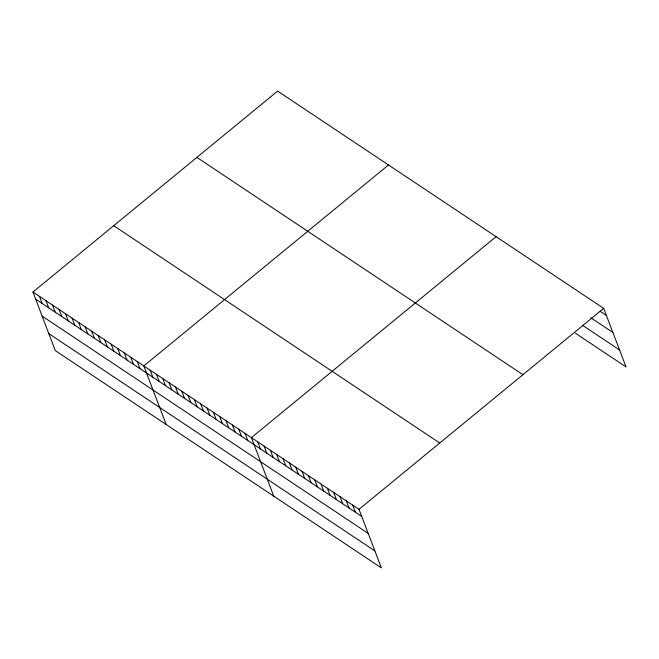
<?xml version="1.0" encoding="UTF-8"?>
<svg xmlns="http://www.w3.org/2000/svg" width="659" height="659" viewBox="0 0 659 659"><rect width="100%" height="100%" fill="white"/><g stroke="black" fill="none" stroke-linecap="round" stroke-linejoin="round"><path stroke-width="0.99" d="M32.95 292.044L358.998 509.333L381.372 567.91L55.315 350.621L32.95 292.044L277.628 91.09L603.685 308.379L626.05 366.956L575.414 333.215M388.489 164.972L143.81 365.918L166.175 424.495M496.087 236.68L251.4 437.625L273.773 496.202M358.998 509.333L603.685 308.379M600.061 311.262L606.395 315.48M590.728 317.704L612.878 332.466M582.375 325.192L619.559 349.97M196.884 157.402L522.933 374.691M113.694 225.724L439.742 443.021M35.66 299.137L361.709 516.425M42.151 316.131L368.2 533.419M48.832 333.627L374.88 550.916M352.672 505.115L355.382 512.208M346.337 500.898L349.056 507.99M340.011 496.672L342.721 503.773M333.685 492.454L336.395 499.555M327.35 488.237L330.06 495.337M321.024 484.019L323.734 491.12M314.697 479.801L317.407 486.902M308.363 475.584L311.073 482.685M302.036 471.366L304.746 478.467M295.71 467.149L298.42 474.249M289.375 462.931L292.085 470.032M283.049 458.713L285.759 465.814M276.722 454.496L279.432 461.597M270.388 450.278L273.098 457.379M264.061 446.061L266.771 453.161M257.735 441.843L260.445 448.944M245.074 433.408L247.784 440.509M238.747 429.19L241.458 436.291M232.413 424.973L235.123 432.065M226.086 420.755L228.797 427.848M219.76 416.537L222.47 423.63M213.425 412.32L216.136 419.412M207.099 408.102L209.809 415.195M200.773 403.876L203.483 410.977M194.438 399.659L197.148 406.76M188.112 395.441L190.822 402.542M181.785 391.224L184.495 398.324M175.451 387.006L178.161 394.107M169.124 382.788L171.834 389.889M162.798 378.571L165.508 385.672M156.463 374.353L159.173 381.454M150.137 370.136L152.847 377.236M137.286 361.569L139.996 368.669M130.762 357.227L133.472 364.328M124.246 352.878L126.956 359.979M117.722 348.537L120.432 355.638M111.198 344.187L113.916 351.288M104.682 339.846L107.392 346.939M98.158 335.497L100.868 342.598M91.642 331.156L94.352 338.248M85.118 326.806L87.828 333.907M78.594 322.457L81.304 329.558M72.078 318.116L74.788 325.216M65.554 313.766L68.264 320.867M59.03 309.425L61.748 316.526M52.514 305.076L55.224 312.177M45.99 300.735L48.7 307.827M39.474 296.385L42.184 303.486"/></g></svg>
